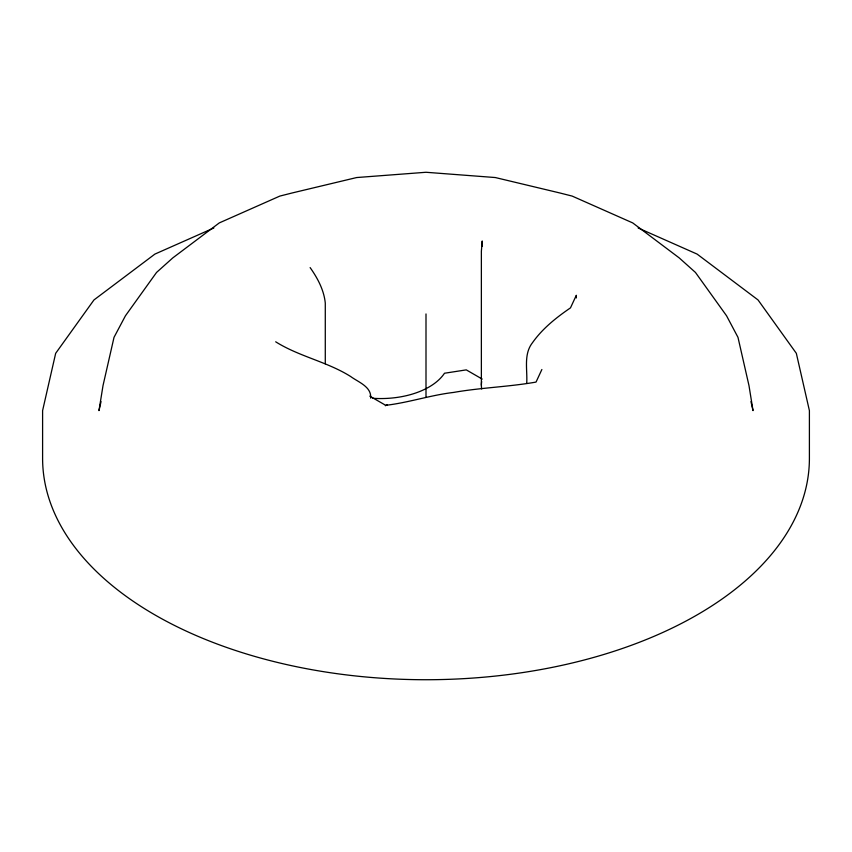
<?xml version="1.0" encoding="UTF-8"?>
<svg xmlns="http://www.w3.org/2000/svg" width="852" height="852" viewBox="0 0 852 852"><rect width="100%" height="100%" fill="white"/><g stroke="black" fill="none" stroke-linecap="round" stroke-linejoin="round"><path stroke-width="1.28" d="M101.037 401.622L98.981 410.621L103.017 385.594L114.019 337.339L125.446 315.783L156.534 272.459L172.828 257.868L219.284 222.915L279.829 196.088L292.087 192.989L356.679 177.546L426 172.274L495.321 177.546L559.913 192.989L572.171 196.088L632.716 222.915L679.172 257.868L695.466 272.459L726.554 315.783L737.981 337.339L748.983 385.594L753.019 410.621L750.963 401.622M541.872 369.502L536.036 382.079C508.729 386.872 480.911 387.628 453.583 392.431C430.622 395.126 408.651 402.645 385.722 405.328L369.779 396.127M385.349 405.744L387.362 404.583M213.852 227.985L154.894 254.098L93.965 299.947L55.668 353.324L42.6 410.621L42.6 458.376A383.4 221.35 0 0 0 426 679.726A383.4 221.35 0 0 0 809.4 458.376L809.4 410.621L796.332 353.324L758.035 299.947L697.106 254.098L638.148 227.985M482.221 379.076L466.278 369.875L444.488 373.24A68.245 39.405 0 0 1 372.409 398.267M275.686 341.801C299.095 356.53 327.115 361.706 350.641 376.499C358.096 382.058 371.781 386.712 370.631 398.108M310.128 267.592C317.594 278.157 323.973 290.01 325.283 303.078L325.283 363.783M576.314 297.955L576.314 295.293L570.478 307.87C556.292 317.572 542.522 328.499 532.521 342.653C523.352 354.294 527.58 369.693 526.717 383.23M482.221 246.281L482.221 240.967L481.369 251.319L481.369 385.253M426 313.941L426 397.373M481.668 388.959A68.245 39.405 0 0 1 481.678 381.536"/></g></svg>
